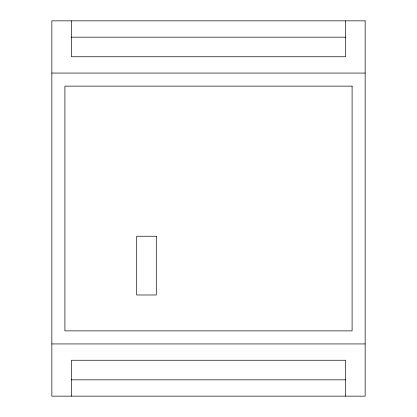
<?xml version="1.0" encoding="UTF-8"?>
<svg xmlns="http://www.w3.org/2000/svg" width="417" height="417" viewBox="0 0 417 417"><rect width="100%" height="100%" fill="white"/><g stroke="black" fill="none" stroke-linecap="round" stroke-linejoin="round"><path stroke-width="0.63" d="M71.432 37.165L345.568 37.165M51.854 73.064L365.146 73.064M51.854 343.936L365.146 343.936M71.432 379.835L345.568 379.835M345.568 20.85L345.568 56.748L71.432 56.748L71.432 20.85M345.568 396.15L345.568 360.252L71.432 360.252L71.432 396.15M365.146 20.85L51.854 20.85L51.854 396.15L365.146 396.15L365.146 20.85M352.094 86.121L64.906 86.121L64.906 330.879L352.094 330.879L352.094 86.121M156.286 236.241L136.703 236.241L136.703 294.981L156.286 294.981L156.286 236.241"/></g></svg>
